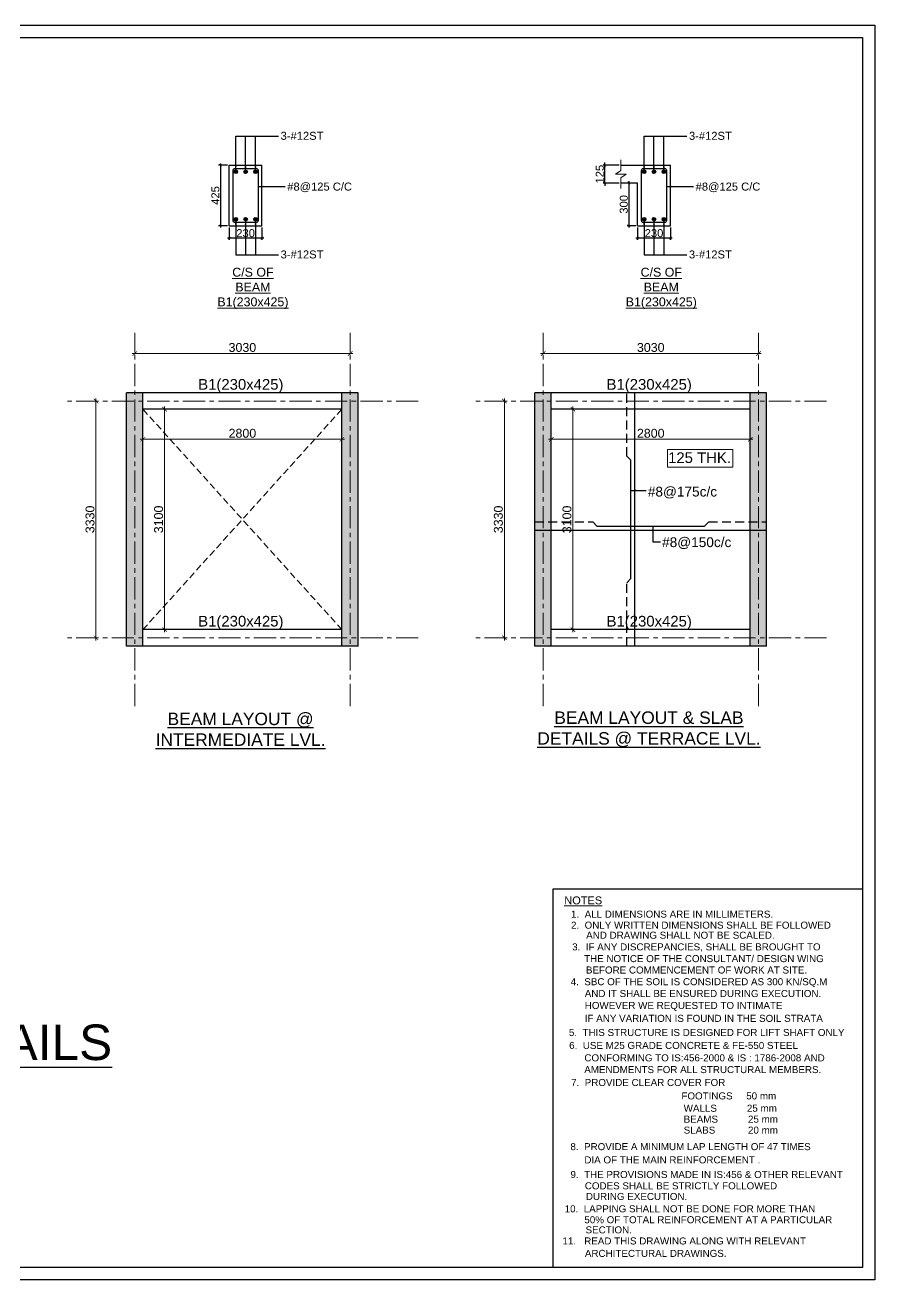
# Model space of a CAD drawing. Header units: millimetres. Extents: x 691602 to 741221, y -527859 to -492570.
# Drawn here: x 717307 to 741221, y -527859 to -492570 of the extents above; entities that cross this region are included whole.
import ezdxf

# ---------------------------------------------------------------- set-up
doc = ezdxf.new("R2010")
doc.units = ezdxf.units.MM
doc.header["$PDMODE"] = 3
doc.header["$PDSIZE"] = 100
for name, pattern in [('1', [0]), ('CENTER', [2, 1.25, -0.25, 0.25, -0.25]), ('HIDDEN', [0.375, 0.25, -0.125])]:
    doc.linetypes.add(name, pattern=pattern)
for name, color, linetype, lineweight in [('BEAMS', 2, '1', 30), ('CENTER LINE', 251, 'CENTER', 5), ('DIM FOOTING', 5, 'Continuous', 9), ('HAT', 8, 'Continuous', 9), ('HATCH', 251, 'Continuous', 9), ('RETAINING WALL', 1, 'Continuous', 30), ('TEXT', 7, 'Continuous', 20)]:
    doc.layers.add(name, color=color, linetype=linetype, lineweight=lineweight)
for name, color, linetype in [('Columns', 7, 'Continuous'), ('DIM', 5, 'Continuous'), ('STEEL', 3, 'Continuous'), ('TXT', 6, 'Continuous')]:
    doc.layers.add(name, color=color, linetype=linetype)
doc.styles.add('ARIAL', font='arial.ttf')
doc.styles.add('TIMES', font='arial.ttf')
doc.dimstyles.new('BEAMS', dxfattribs={"dimtxt": 225, "dimasz": 75, "dimexe": 50, "dimexo": 50, "dimgap": 25, "dimtad": 1, "dimdec": 0, "dimzin": 0, "dimdsep": 46, "dimtxsty": 'ARIAL', "dimblk1": 'ARCHTICK', "dimblk2": 'ARCHTICK', "dimsah": 1, "dimcen": 0.09, "dimdle": 50, "dimclrd": 256, "dimclre": 256, "dimclrt": 6, "dimadec": 0, "dimazin": 0, "dimtfac": 1, "dimtdec": 0, "dimtix": 1, "dimtofl": 0, "dimtmove": 2, "dimatfit": 0, "dimfxl": 1, "dimtolj": 1, "dimtzin": 0, "dimlwd": -1, "dimlwe": -1, "dimarcsym": 0})
doc.dimstyles.new('FOOTING FOR CF SEC', dxfattribs={"dimtxt": 250, "dimasz": 125, "dimexe": 75, "dimexo": 25, "dimgap": 40, "dimtad": 1, "dimdec": 0, "dimzin": 0, "dimdsep": 46, "dimtxsty": 'ARIAL', "dimblk1": 'ARCHTICK', "dimblk2": 'ARCHTICK', "dimsah": 1, "dimcen": 0.09, "dimdle": 75, "dimclrd": 5, "dimclre": 5, "dimclrt": 6, "dimadec": 0, "dimazin": 0, "dimtfac": 1, "dimtdec": 0, "dimtix": 1, "dimtofl": 0, "dimtmove": 2, "dimatfit": 0, "dimfxl": 1, "dimtolj": 1, "dimtzin": 0, "dimlwd": -1, "dimlwe": -1, "dimarcsym": 0})

# ---------------------------------------------------------------- blocks, each defined once
blk = doc.blocks.new('_ArchTick')
at = {"color": 0, "linetype": 'ByBlock', "const_width": 0.15}
blk.add_lwpolyline([(-0.5, -0.5), (0.5, 0.5)], dxfattribs=at)
blk = doc.blocks.new('*D21')
at = {"layer": 'Defpoints', "color": 0, "ltscale": 2, "transparency": 16777216}
for p in [(721232, -503372), (721232, -503372), (721232, -509572)]:
    blk.add_point(p, dxfattribs=at)
at = {"layer": 'DIM FOOTING', "color": 5, "ltscale": 2, "transparency": 16777216}
for p, q in [((721232, -509647), (721232, -503297)), ((721257, -503372), (721307, -503372)), ((721257, -509572), (721307, -509572))]:
    blk.add_line(p, q, dxfattribs=at)
at = {"layer": 'DIM FOOTING', "color": 5, "ltscale": 2, "transparency": 16777216, "xscale": 125, "yscale": 125, "zscale": 125}
for p, rotation in [((721232, -503372), 90), ((721232, -509572), 270)]:
    blk.add_blockref('_ArchTick', p, dxfattribs=dict(at, rotation=rotation))
at = {"layer": 'DIM FOOTING', "color": 6, "ltscale": 2, "transparency": 16777216, "insert": (721065, -506472), "char_height": 250, "attachment_point": 5, "rotation": 90, "style": 'ARIAL'}
blk.add_mtext('\\A1;3100', dxfattribs=at)
blk = doc.blocks.new('*D22')
at = {"layer": 'Defpoints', "color": 0, "ltscale": 2, "transparency": 16777216}
for p in [(720622, -504219), (726222, -504219), (726222, -504219)]:
    blk.add_point(p, dxfattribs=at)
at = {"layer": 'DIM FOOTING', "color": 5, "ltscale": 2, "transparency": 16777216}
for p, q in [((720547, -504219), (726297, -504219)), ((720622, -504194), (720622, -504144)), ((726222, -504194), (726222, -504144))]:
    blk.add_line(p, q, dxfattribs=at)
at = {"layer": 'DIM FOOTING', "color": 5, "ltscale": 2, "transparency": 16777216, "xscale": 125, "yscale": 125, "zscale": 125, "rotation": 180}
blk.add_blockref('_ArchTick', (720622, -504219), dxfattribs=at)
at = {"layer": 'DIM FOOTING', "color": 5, "ltscale": 2, "transparency": 16777216, "xscale": 125, "yscale": 125, "zscale": 125}
blk.add_blockref('_ArchTick', (726222, -504219), dxfattribs=at)
at = {"layer": 'DIM FOOTING', "color": 6, "ltscale": 2, "transparency": 16777216, "insert": (723422, -504051), "char_height": 250, "attachment_point": 5, "style": 'ARIAL'}
blk.add_mtext('\\A1;2800', dxfattribs=at)
blk = doc.blocks.new('*D24')
at = {"layer": 'Defpoints', "color": 0, "ltscale": 2, "transparency": 16777216}
for p in [(719302, -503142), (719302, -503142), (719302, -509802)]:
    blk.add_point(p, dxfattribs=at)
at = {"layer": 'DIM FOOTING', "color": 5, "ltscale": 2, "transparency": 16777216}
for p, q in [((719302, -509877), (719302, -503067)), ((719327, -503142), (719377, -503142)), ((719327, -509802), (719377, -509802))]:
    blk.add_line(p, q, dxfattribs=at)
at = {"layer": 'DIM FOOTING', "color": 5, "ltscale": 2, "transparency": 16777216, "xscale": 125, "yscale": 125, "zscale": 125}
for p, rotation in [((719302, -503142), 90), ((719302, -509802), 270)]:
    blk.add_blockref('_ArchTick', p, dxfattribs=dict(at, rotation=rotation))
at = {"layer": 'DIM FOOTING', "color": 6, "ltscale": 2, "transparency": 16777216, "insert": (719135, -506472), "char_height": 250, "attachment_point": 5, "rotation": 90, "style": 'ARIAL'}
blk.add_mtext('\\A1;3330', dxfattribs=at)
blk = doc.blocks.new('*D23')
at = {"layer": 'Defpoints', "color": 0, "ltscale": 2, "transparency": 16777216}
for p in [(720392, -501806), (726452, -501806), (726452, -501806)]:
    blk.add_point(p, dxfattribs=at)
at = {"layer": 'DIM FOOTING', "color": 5, "ltscale": 2, "transparency": 16777216}
for p, q in [((720392, -501781), (720392, -501731)), ((726452, -501781), (726452, -501731)), ((720317, -501806), (726527, -501806))]:
    blk.add_line(p, q, dxfattribs=at)
at = {"layer": 'DIM FOOTING', "color": 5, "ltscale": 2, "transparency": 16777216, "xscale": 125, "yscale": 125, "zscale": 125, "rotation": 180}
blk.add_blockref('_ArchTick', (720392, -501806), dxfattribs=at)
at = {"layer": 'DIM FOOTING', "color": 5, "ltscale": 2, "transparency": 16777216, "xscale": 125, "yscale": 125, "zscale": 125}
blk.add_blockref('_ArchTick', (726452, -501806), dxfattribs=at)
at = {"layer": 'DIM FOOTING', "color": 6, "ltscale": 2, "transparency": 16777216, "insert": (723422, -501638), "char_height": 250, "attachment_point": 5, "style": 'ARIAL'}
blk.add_mtext('\\A1;3030', dxfattribs=at)
blk = doc.blocks.new('*D25')
at = {"layer": 'Defpoints', "color": 0, "ltscale": 10, "transparency": 16777216}
for p in [(723053, -498212), (723973, -498212), (723053, -498562)]:
    blk.add_point(p, dxfattribs=at)
at = {"layer": 'DIM', "ltscale": 10, "transparency": 16777216}
for p, q in [((723053, -498262), (723053, -498612)), ((723973, -498262), (723973, -498612)), ((724023, -498562), (723003, -498562))]:
    blk.add_line(p, q, dxfattribs=at)
at = {"layer": 'DIM', "ltscale": 10, "transparency": 16777216, "xscale": 75, "yscale": 75, "zscale": 75, "rotation": 180}
blk.add_blockref('_ArchTick', (723053, -498562), dxfattribs=at)
at = {"layer": 'DIM', "ltscale": 10, "transparency": 16777216, "xscale": 75, "yscale": 75, "zscale": 75}
blk.add_blockref('_ArchTick', (723973, -498562), dxfattribs=at)
at = {"layer": 'DIM', "color": 6, "ltscale": 10, "transparency": 16777216, "insert": (723513, -498423), "char_height": 225, "attachment_point": 5, "style": 'ARIAL'}
blk.add_mtext('\\A1;230', dxfattribs=at)
blk = doc.blocks.new('*D26')
at = {"layer": 'Defpoints', "color": 0, "ltscale": 10, "transparency": 16777216}
for p in [(723053, -496512), (722803, -498212), (723053, -498212)]:
    blk.add_point(p, dxfattribs=at)
at = {"layer": 'DIM', "ltscale": 10, "transparency": 16777216}
for p, q in [((722803, -496462), (722803, -498262)), ((723003, -496512), (722753, -496512)), ((723003, -498212), (722753, -498212))]:
    blk.add_line(p, q, dxfattribs=at)
at = {"layer": 'DIM', "ltscale": 10, "transparency": 16777216, "xscale": 75, "yscale": 75, "zscale": 75}
for p, rotation in [((722803, -496512), 90), ((722803, -498212), 270)]:
    blk.add_blockref('_ArchTick', p, dxfattribs=dict(at, rotation=rotation))
at = {"layer": 'DIM', "color": 6, "ltscale": 10, "transparency": 16777216, "insert": (722663, -497362), "char_height": 225, "attachment_point": 5, "rotation": 90, "style": 'ARIAL'}
blk.add_mtext('\\A1;425', dxfattribs=at)
blk = doc.blocks.new('*D27')
at = {"layer": 'Defpoints', "color": 0, "ltscale": 2, "transparency": 16777216}
for p in [(732724, -503372), (732724, -503372), (732724, -509572)]:
    blk.add_point(p, dxfattribs=at)
at = {"layer": 'DIM FOOTING', "color": 5, "ltscale": 2, "transparency": 16777216}
for p, q in [((732724, -509647), (732724, -503297)), ((732749, -503372), (732799, -503372)), ((732749, -509572), (732799, -509572))]:
    blk.add_line(p, q, dxfattribs=at)
at = {"layer": 'DIM FOOTING', "color": 5, "ltscale": 2, "transparency": 16777216, "xscale": 125, "yscale": 125, "zscale": 125}
for p, rotation in [((732724, -503372), 90), ((732724, -509572), 270)]:
    blk.add_blockref('_ArchTick', p, dxfattribs=dict(at, rotation=rotation))
at = {"layer": 'DIM FOOTING', "color": 6, "ltscale": 2, "transparency": 16777216, "insert": (732556, -506472), "char_height": 250, "attachment_point": 5, "rotation": 90, "style": 'ARIAL'}
blk.add_mtext('\\A1;3100', dxfattribs=at)
blk = doc.blocks.new('*D28')
at = {"layer": 'Defpoints', "color": 0, "ltscale": 2, "transparency": 16777216}
for p in [(732113, -504219), (737713, -504219), (737713, -504219)]:
    blk.add_point(p, dxfattribs=at)
at = {"layer": 'DIM FOOTING', "color": 5, "ltscale": 2, "transparency": 16777216}
for p, q in [((732038, -504219), (737788, -504219)), ((732113, -504194), (732113, -504144)), ((737713, -504194), (737713, -504144))]:
    blk.add_line(p, q, dxfattribs=at)
at = {"layer": 'DIM FOOTING', "color": 5, "ltscale": 2, "transparency": 16777216, "xscale": 125, "yscale": 125, "zscale": 125, "rotation": 180}
blk.add_blockref('_ArchTick', (732113, -504219), dxfattribs=at)
at = {"layer": 'DIM FOOTING', "color": 5, "ltscale": 2, "transparency": 16777216, "xscale": 125, "yscale": 125, "zscale": 125}
blk.add_blockref('_ArchTick', (737713, -504219), dxfattribs=at)
at = {"layer": 'DIM FOOTING', "color": 6, "ltscale": 2, "transparency": 16777216, "insert": (734913, -504051), "char_height": 250, "attachment_point": 5, "style": 'ARIAL'}
blk.add_mtext('\\A1;2800', dxfattribs=at)
blk = doc.blocks.new('*D29')
at = {"layer": 'Defpoints', "color": 0, "ltscale": 2, "transparency": 16777216}
for p in [(730794, -503142), (730794, -503142), (730794, -509802)]:
    blk.add_point(p, dxfattribs=at)
at = {"layer": 'DIM FOOTING', "color": 5, "ltscale": 2, "transparency": 16777216}
for p, q in [((730794, -509877), (730794, -503067)), ((730819, -503142), (730869, -503142)), ((730819, -509802), (730869, -509802))]:
    blk.add_line(p, q, dxfattribs=at)
at = {"layer": 'DIM FOOTING', "color": 5, "ltscale": 2, "transparency": 16777216, "xscale": 125, "yscale": 125, "zscale": 125}
for p, rotation in [((730794, -503142), 90), ((730794, -509802), 270)]:
    blk.add_blockref('_ArchTick', p, dxfattribs=dict(at, rotation=rotation))
at = {"layer": 'DIM FOOTING', "color": 6, "ltscale": 2, "transparency": 16777216, "insert": (730626, -506472), "char_height": 250, "attachment_point": 5, "rotation": 90, "style": 'ARIAL'}
blk.add_mtext('\\A1;3330', dxfattribs=at)
blk = doc.blocks.new('*D30')
at = {"layer": 'Defpoints', "color": 0, "ltscale": 2, "transparency": 16777216}
for p in [(731883, -501806), (737943, -501806), (737943, -501806)]:
    blk.add_point(p, dxfattribs=at)
at = {"layer": 'DIM FOOTING', "color": 5, "ltscale": 2, "transparency": 16777216}
for p, q in [((731883, -501781), (731883, -501731)), ((737943, -501781), (737943, -501731)), ((731808, -501806), (738018, -501806))]:
    blk.add_line(p, q, dxfattribs=at)
at = {"layer": 'DIM FOOTING', "color": 5, "ltscale": 2, "transparency": 16777216, "xscale": 125, "yscale": 125, "zscale": 125, "rotation": 180}
blk.add_blockref('_ArchTick', (731883, -501806), dxfattribs=at)
at = {"layer": 'DIM FOOTING', "color": 5, "ltscale": 2, "transparency": 16777216, "xscale": 125, "yscale": 125, "zscale": 125}
blk.add_blockref('_ArchTick', (737943, -501806), dxfattribs=at)
at = {"layer": 'DIM FOOTING', "color": 6, "ltscale": 2, "transparency": 16777216, "insert": (734913, -501638), "char_height": 250, "attachment_point": 5, "style": 'ARIAL'}
blk.add_mtext('\\A1;3030', dxfattribs=at)
blk = doc.blocks.new('*D31')
at = {"layer": 'Defpoints', "color": 0, "ltscale": 10, "transparency": 16777216}
for p in [(734545, -498212), (735465, -498212), (734545, -498562)]:
    blk.add_point(p, dxfattribs=at)
at = {"layer": 'DIM', "ltscale": 10, "transparency": 16777216}
for p, q in [((734545, -498262), (734545, -498612)), ((735465, -498262), (735465, -498612)), ((735515, -498562), (734495, -498562))]:
    blk.add_line(p, q, dxfattribs=at)
at = {"layer": 'DIM', "ltscale": 10, "transparency": 16777216, "xscale": 75, "yscale": 75, "zscale": 75, "rotation": 180}
blk.add_blockref('_ArchTick', (734545, -498562), dxfattribs=at)
at = {"layer": 'DIM', "ltscale": 10, "transparency": 16777216, "xscale": 75, "yscale": 75, "zscale": 75}
blk.add_blockref('_ArchTick', (735465, -498562), dxfattribs=at)
at = {"layer": 'DIM', "color": 6, "ltscale": 10, "transparency": 16777216, "insert": (735005, -498423), "char_height": 225, "attachment_point": 5, "style": 'ARIAL'}
blk.add_mtext('\\A1;230', dxfattribs=at)
blk = doc.blocks.new('*D32')
at = {"layer": 'Defpoints', "color": 0, "ltscale": 10, "transparency": 16777216}
for p in [(734545, -497012), (734295, -498212), (734545, -498212)]:
    blk.add_point(p, dxfattribs=at)
at = {"layer": 'DIM', "ltscale": 10, "transparency": 16777216}
for p, q in [((734495, -497012), (734245, -497012)), ((734295, -496962), (734295, -498262)), ((734495, -498212), (734245, -498212))]:
    blk.add_line(p, q, dxfattribs=at)
at = {"layer": 'DIM', "ltscale": 10, "transparency": 16777216, "xscale": 75, "yscale": 75, "zscale": 75}
for p, rotation in [((734295, -497012), 90), ((734295, -498212), 270)]:
    blk.add_blockref('_ArchTick', p, dxfattribs=dict(at, rotation=rotation))
at = {"layer": 'DIM', "color": 6, "ltscale": 10, "transparency": 16777216, "insert": (734155, -497612), "char_height": 225, "attachment_point": 5, "rotation": 90, "style": 'ARIAL'}
blk.add_mtext('\\A1;300', dxfattribs=at)
blk = doc.blocks.new('*D33')
at = {"layer": 'Defpoints', "color": 0, "ltscale": 10, "transparency": 16777216}
for p in [(733620, -496512), (734070, -496512), (734070, -497012)]:
    blk.add_point(p, dxfattribs=at)
at = {"layer": 'DIM', "ltscale": 10, "transparency": 16777216}
for p, q in [((733620, -496512), (733620, -496437)), ((734020, -496512), (733570, -496512)), ((733620, -497012), (733620, -496512)), ((734020, -497012), (733570, -497012)), ((733620, -497012), (733620, -497087))]:
    blk.add_line(p, q, dxfattribs=at)
at = {"layer": 'DIM', "ltscale": 10, "transparency": 16777216, "xscale": 75, "yscale": 75, "zscale": 75}
for p, rotation in [((733620, -496512), 270), ((733620, -497012), 90)]:
    blk.add_blockref('_ArchTick', p, dxfattribs=dict(at, rotation=rotation))
at = {"layer": 'DIM', "color": 6, "ltscale": 10, "transparency": 16777216, "insert": (733480, -496762), "char_height": 225, "attachment_point": 5, "rotation": 90, "style": 'ARIAL'}
blk.add_mtext('\\A1;125', dxfattribs=at)

msp = doc.modelspace()

# ---------------------------------------------------------------- hatches: boundary and pattern name
at = {"layer": 'RETAINING WALL'}
h = msp.add_hatch(dxfattribs=at)
h.set_pattern_fill('AR-CONC', color=256, scale=2)
h.set_pattern_definition([(50, (24636.83, 0), (364.36934, -31.87817), [38.1, -419.1]), (355, (24636.83, 0), (-70.48684, 382.11369), [30.48, -335.28117]), (100.451445, (24667.2, -2.66), (293.8825, 350.2355), [32.38002, -356.18049]), (46.1842, (24636.83, 101.6), (542.15808, -84.08466), [57.15, -628.65]), (96.63556, (24682, 94.6), (474.80827, 494.85225), [48.57005, -534.2712]), (351.18415, (24636.83, 101.6), (474.80827, 494.85225), [45.71993, -502.91946]), (21, (24687.63, 76.2), (303.22878, -204.5304), [38.1, -419.1]), (326, (24687.63, 76.2), (123.60406, 368.37593), [30.48, -335.28]), (71.451445, (24712.9, 59.16), (426.83284, 163.84554), [32.38002, -356.17988]), (37.5, (24636.83, 0), (6.177207, 169.110078), [0, -331.216, 0, -340.36, 0, -336.55]), (7.5, (24636.83, 0), (133.639325, 200.36115), [0, -194.056, 0, -323.596, 0, -128.27]), (327.5, (24523.54, 0), (271.18119, -11.457488), [0, -127, 0, -396.24, 0, -525.78]), (317.5, (24472.74, 0), (296.25836, 50.85298), [0, -165.1, 0, -263.144, 0, -373.38])])
h.paths.add_polyline_path([(726221.8, -503372.1), (726221.8, -509572.1), (720621.8, -509572.1), (720621.8, -503372.1)], flags=16)
h.paths.add_polyline_path([(726221.8, -509572.1), (726221.8, -510032.1), (726681.8, -510032.1), (726681.8, -502912.1), (726221.8, -502912.1), (726221.8, -503372.1), (720621.8, -503372.1), (720621.8, -502912.1), (720161.8, -502912.1), (720161.8, -510032.1), (720621.8, -510032.1), (720621.8, -509572.1)])
h = msp.add_hatch(dxfattribs=at)
h.set_pattern_fill('AR-CONC', color=256, scale=2)
h.set_pattern_definition([(50, (36128.38, 0), (364.36934, -31.87817), [38.1, -419.1]), (355, (36128.38, 0), (-70.48684, 382.11369), [30.48, -335.28117]), (100.451445, (36158.74, -2.66), (293.8825, 350.2355), [32.38002, -356.18049]), (46.1842, (36128.4, 101.6), (542.15808, -84.08466), [57.15, -628.65]), (96.63556, (36173.56, 94.6), (474.80827, 494.85225), [48.57005, -534.2712]), (351.18415, (36128.4, 101.6), (474.80827, 494.85225), [45.71993, -502.91946]), (21, (36179.18, 76.2), (303.22878, -204.5304), [38.1, -419.1]), (326, (36179.18, 76.2), (123.60406, 368.37593), [30.48, -335.28]), (71.451445, (36204.45, 59.16), (426.83284, 163.84554), [32.38002, -356.17988]), (37.5, (36128.38, 0), (6.177207, 169.110078), [0, -331.216, 0, -340.36, 0, -336.55]), (7.5, (36128.38, 0), (133.639325, 200.36115), [0, -194.056, 0, -323.596, 0, -128.27]), (327.5, (36015.1, 0), (271.18119, -11.457488), [0, -127, 0, -396.24, 0, -525.78]), (317.5, (35964.3, 0), (296.25836, 50.85298), [0, -165.1, 0, -263.144, 0, -373.38])])
h.paths.add_polyline_path([(737713.3, -503372.1), (737713.3, -509572.1), (732113.3, -509572.1), (732113.3, -503372.1)], flags=16)
h.paths.add_polyline_path([(737713.3, -509572.1), (737713.3, -510032.1), (738173.3, -510032.1), (738173.3, -502912.1), (737713.3, -502912.1), (737713.3, -503372.1), (732113.3, -503372.1), (732113.3, -502912.1), (731653.3, -502912.1), (731653.3, -510032.1), (732113.3, -510032.1), (732113.3, -509572.1)])
at = {"layer": 'STEEL', "ltscale": 10}
h = msp.add_hatch(color=256, dxfattribs=at)
h.dxf.hatch_style = 1
edge = h.paths.add_edge_path()
edge.add_arc((723235, -496694.5), 50, 0, 360)
h = msp.add_hatch(color=256, dxfattribs=at)
h.dxf.hatch_style = 1
edge = h.paths.add_edge_path()
edge.add_arc((723513, -496694.5), 50, 0, 360)
h = msp.add_hatch(color=256, dxfattribs=at)
h.dxf.hatch_style = 1
edge = h.paths.add_edge_path()
edge.add_arc((723791, -496694.5), 50, 0, 360)
h = msp.add_hatch(color=256, dxfattribs=at)
h.dxf.hatch_style = 1
edge = h.paths.add_edge_path()
edge.add_arc((734726.6, -496694.5), 50, 0, 360)
h = msp.add_hatch(color=256, dxfattribs=at)
h.dxf.hatch_style = 1
edge = h.paths.add_edge_path()
edge.add_arc((735004.6, -496694.5), 50, 0, 360)
h = msp.add_hatch(color=256, dxfattribs=at)
h.dxf.hatch_style = 1
edge = h.paths.add_edge_path()
edge.add_arc((735282.6, -496694.5), 50, 0, 360)
h = msp.add_hatch(color=256, dxfattribs=at)
h.dxf.hatch_style = 1
edge = h.paths.add_edge_path()
edge.add_arc((723235, -498030.5), 50, 0, 360)
h = msp.add_hatch(color=256, dxfattribs=at)
h.dxf.hatch_style = 1
edge = h.paths.add_edge_path()
edge.add_arc((723513, -498030.5), 50, 0, 360, ccw=False)
h = msp.add_hatch(color=256, dxfattribs=at)
h.dxf.hatch_style = 1
edge = h.paths.add_edge_path()
edge.add_arc((723791, -498030.5), 50, 0, 360, ccw=False)
h = msp.add_hatch(color=256, dxfattribs=at)
h.dxf.hatch_style = 1
edge = h.paths.add_edge_path()
edge.add_arc((734726.6, -498030.5), 50, 0, 360)
h = msp.add_hatch(color=256, dxfattribs=at)
h.dxf.hatch_style = 1
edge = h.paths.add_edge_path()
edge.add_arc((735004.6, -498030.5), 50, 0, 360, ccw=False)
h = msp.add_hatch(color=256, dxfattribs=at)
h.dxf.hatch_style = 1
edge = h.paths.add_edge_path()
edge.add_arc((735282.6, -498030.5), 50, 0, 360, ccw=False)

# ---------------------------------------------------------------- linework, layer by layer
at = {"layer": 'BEAMS', "ltscale": 10}
for p, q in [((723053, -496512.5), (723973, -496512.5)), ((723053, -498212.5), (723053, -496512.5)), ((723973, -498212.5), (723973, -496512.5)), ((734069.6, -496512.5), (734544.6, -496512.5)), ((734544.6, -496512.5), (735464.6, -496512.5)), ((735464.6, -498212.5), (735464.6, -496512.5)), ((734544.6, -497012.5), (734069.6, -497012.5)), ((734544.6, -498212.5), (734544.6, -497012.5)), ((723053, -498212.5), (723973, -498212.5)), ((734544.6, -498212.5), (735464.6, -498212.5))]:
    msp.add_line(p, q, dxfattribs=at)
at = {"layer": 'BEAMS'}
for p, q in [((726221.8, -502912.1), (720621.8, -502912.1)), ((737713.3, -502912.1), (732113.3, -502912.1)), ((726221.8, -503372.1), (720621.8, -503372.1)), ((737713.3, -503372.1), (732113.3, -503372.1)), ((726221.8, -509572.1), (720621.8, -509572.1)), ((737713.3, -509572.1), (732113.3, -509572.1)), ((726221.8, -510032.1), (720621.8, -510032.1)), ((737713.3, -510032.1), (732113.3, -510032.1))]:
    msp.add_line(p, q, dxfattribs=at)
at = {"layer": 'CENTER LINE', "ltscale": 500}
for p, q in [((720391.8, -511722.1), (720391.8, -501222.1)), ((726451.8, -511722.1), (726451.8, -501222.1)), ((731883.3, -511722.1), (731883.3, -501222.1)), ((737943.3, -511722.1), (737943.3, -501222.1)), ((728371.8, -503142.1), (718471.8, -503142.1)), ((739863.3, -503142.1), (729963.3, -503142.1)), ((728371.8, -509802.1), (718471.8, -509802.1)), ((739863.3, -509802.1), (729963.3, -509802.1))]:
    msp.add_line(p, q, dxfattribs=at)
at = {"layer": 'Columns'}
for points in [[(741221.4, -492570.4), (741221.4, -527859.1), (691602.3, -527859.1), (691602.3, -492570.4)], [(740875.5, -492916.3), (740875.5, -527513.1), (691948.2, -527513.1), (691948.2, -492916.3)], [(740875.5, -527513.1), (732168.3, -527513.1), (732168.3, -516862), (740875.5, -516862)]]:
    msp.add_lwpolyline(points, close=True, dxfattribs=at)
at = {"layer": 'HAT', "linetype": 'HIDDEN', "ltscale": 750}
for p, q in [((720621.8, -509572.1), (726221.8, -503372.1)), ((726221.8, -509572.1), (720621.8, -503372.1))]:
    msp.add_line(p, q, dxfattribs=at)
at = {"layer": 'HATCH', "ltscale": 10}
msp.add_lwpolyline([(734069.6, -496362.5), (734069.6, -496662.3), (733919.3, -496762.5), (734219.1, -496762.5), (734069.6, -496862.2), (734069.6, -497162.5)], dxfattribs=at)
at = {"layer": 'RETAINING WALL'}
for p, q in [((720621.8, -502912.1), (720161.8, -502912.1)), ((720161.8, -510032.1), (720161.8, -502912.1)), ((720621.8, -510032.1), (720621.8, -502912.1)), ((726681.8, -502912.1), (726221.8, -502912.1)), ((726221.8, -510032.1), (726221.8, -502912.1)), ((726681.8, -510032.1), (726681.8, -502912.1)), ((732113.3, -502912.1), (731653.3, -502912.1)), ((731653.3, -510032.1), (731653.3, -502912.1)), ((732113.3, -510032.1), (732113.3, -502912.1)), ((738173.3, -502912.1), (737713.3, -502912.1)), ((737713.3, -510032.1), (737713.3, -502912.1)), ((738173.3, -510032.1), (738173.3, -502912.1)), ((720621.8, -510032.1), (720161.8, -510032.1)), ((726681.8, -510032.1), (726221.8, -510032.1)), ((732113.3, -510032.1), (731653.3, -510032.1)), ((738173.3, -510032.1), (737713.3, -510032.1))]:
    msp.add_line(p, q, dxfattribs=at)
at = {"layer": 'STEEL', "linetype": 'HIDDEN', "ltscale": 1000}
for p, q in [((734238, -504692.1), (734238, -502912.1)), ((731653.3, -506542.4), (733283.3, -506542.4)), ((733283.3, -506542.4), (733398.3, -506657.4)), ((736543.3, -506542.4), (738173.3, -506542.4)), ((734238, -508252.1), (734353, -508137.1)), ((734238, -510032.1), (734238, -508252.1))]:
    msp.add_line(p, q, dxfattribs=at)
at = {"layer": 'STEEL', "ltscale": 10}
for p, q in [((734468, -510032.1), (734468, -502912.1)), ((734238, -504692.1), (734353, -504807.1)), ((734353, -508137.1), (734353, -504807.1)), ((733398.3, -506657.4), (736428.3, -506657.4)), ((736543.3, -506542.4), (736428.3, -506657.4)), ((731653.3, -506772.4), (738173.3, -506772.4))]:
    msp.add_line(p, q, dxfattribs=at)
for points in [[(723203, -496612.5, 0.4142136), (723153, -496662.5), (723153, -498062.5, 0.4142136), (723203, -498112.5), (723823, -498112.5, 0.4142136), (723873, -498062.5), (723873, -496662.5, 0.4142136), (723823, -496612.5)], [(734694.6, -496612.5, 0.4142136), (734644.6, -496662.5), (734644.6, -498062.5, 0.4142136), (734694.6, -498112.5), (735314.6, -498112.5, 0.4142136), (735364.6, -498062.5), (735364.6, -496662.5, 0.4142136), (735314.6, -496612.5)]]:
    msp.add_lwpolyline(points, format="xyb", close=True, dxfattribs=at)
for centre in [(723235, -496694.5), (723513, -496694.5), (723791, -496694.5), (734726.6, -496694.5), (735004.6, -496694.5), (735282.6, -496694.5), (723235, -498030.5), (723513, -498030.5), (723791, -498030.5), (734726.6, -498030.5), (735004.6, -498030.5), (735282.6, -498030.5)]:
    msp.add_circle(centre, 50, dxfattribs=at)
at = {"layer": 'TEXT', "ltscale": 10}
msp.add_lwpolyline([(735380.2, -504502), (737222.2, -504502), (737222.2, -505002.2), (735380.2, -505002.2)], close=True, dxfattribs=at)

# ---------------------------------------------------------------- texts
at = {"layer": 'TEXT', "style": 'ARIAL'}
for s, height, p in [('%%UNOTES', 221.7, (732479.8, -517296.6)), ('1.  ALL DIMENSIONS ARE IN MILLIMETERS.', 197.531, (732669.5, -517671.6)), ('2.  ONLY WRITTEN DIMENSIONS SHALL BE FOLLOWED', 197.531, (732669.5, -517981.4)), ('    AND DRAWING SHALL NOT BE SCALED.', 197.531, (732789.4, -518264.1)), ('3.  IF ANY DISCREPANCIES, SHALL BE BROUGHT TO ', 197.531, (732701.5, -518592)), ('    THE NOTICE OF THE CONSULTANT/ DESIGN WING ', 197.531, (732730.3, -518922.3)), ('    BEFORE COMMENCEMENT OF WORK AT SITE.', 197.531, (732782, -519242.5)), ('4.  SBC OF THE SOIL IS CONSIDERED AS 300 KN/SQ.M ', 197.531, (732659.9, -519572)), ('AND IT SHALL BE ENSURED DURING EXECUTION. ', 197.531, (733056.4, -519903.6)), ('HOWEVER WE REQUESTED TO INTIMATE', 197.531, (733056.4, -520239.4)), ('IF ANY VARIATION IS FOUND IN THE SOIL STRATA', 197.531, (733056.4, -520601.8)), ('5.  THIS STRUCTURE IS DESIGNED FOR LIFT SHAFT ONLY ', 197.531, (732609.4, -520999.2)), ('  6.  USE M25 GRADE CONCRETE & FE-550 STEEL ', 197.531, (732464.3, -521363.6)), ('CONFORMING TO IS:456-2000 & IS : 1786-2008 AND', 197.531, (733046.1, -521713)), ('AMENDMENTS FOR ALL STRUCTURAL MEMBERS.', 197.531, (733042.9, -522043.2)), ('7.  PROVIDE CLEAR COVER FOR ', 197.531, (732672.2, -522406.1)), ('FOOTINGS     50 mm', 197.531, (735775.9, -522783.5)), ('WALLS           25 mm', 197.531, (735839.9, -523130.3)), ('BEAMS           25 mm', 197.531, (735839.9, -523437.8)), ('SLABS            20 mm', 197.531, (735839.9, -523745.4)), ('8.  PROVIDE A MINIMUM LAP LENGTH OF 47 TIMES ', 197.531, (732653, -524210.2)), ('   DIA OF THE MAIN REINFORCEMENT .', 197.531, (732816, -524582.8)), ('9.  THE PROVISIONS MADE IN IS:456 & OTHER RELEVANT', 197.531, (732654.2, -524994.1)), ('CODES SHALL BE STRICTLY FOLLOWED ', 197.531, (733057.3, -525311.7)), ('DURING EXECUTION.', 197.531, (733088.1, -525610.5)), ('10.  LAPPING SHALL NOT BE DONE FOR MORE THAN ', 197.531, (732490.7, -525957.7)), ('50% OF TOTAL REINFORCEMENT AT A PARTICULAR ', 197.531, (733044.3, -526265.6)), ('SECTION.', 197.53, (733079.1, -526551)), ('11.   READ THIS DRAWING ALONG WITH RELEVANT ', 197.531, (732427.8, -526862.6)), ('ARCHITECTURAL DRAWINGS. ', 197.531, (733060.1, -527211.6))]:
    msp.add_text(s, height=height, dxfattribs=at).set_placement(p)
at = {"layer": 'TEXT', "ltscale": 10, "attachment_point": 1, "style": 'ARIAL'}
for s, width, heights, insert, char_height in [('\\pxsm0.75;3-#12ST', 1201.534, [-284.8], (724497.2, -495571.7), 225), ('\\pxsm0.75;3-#12ST', 1201.534, [-284.8], (735988.7, -495571.7), 225), ('\\A1;\\pxsm0.75;{\\C6;#8@125 C/C}', 1811.612, [-285.1], (724685.2, -496999.2), 225), ('\\A1;\\pxsm0.75;{\\C6;#8@125 C/C}', 1811.612, [-285.1], (736176.7, -496999.2), 225), ('\\pxsm0.75;3-#12ST', 1411.186, [-284.8], (724497.2, -498907.7), 225), ('\\pxsm0.75;3-#12ST', 1411.186, [-284.8], (735988.7, -498907.7), 225), ('\\pxsm1,qc;{\\LC/S OF BEAM B1(230x425)}', 2227.091, [-759.8], (722604.6, -499394.8), 250), ('\\pxsm1,qc;{\\LC/S OF BEAM B1(230x425)}', 2227.091, [-759.8], (734096.2, -499394.8), 250)]:
    msp.add_mtext_dynamic_manual_height_columns(s, width=width, gutter_width=10, heights=heights, dxfattribs=dict(at, insert=insert, char_height=char_height))
at = {"layer": 'TEXT', "ltscale": 10, "char_height": 300, "attachment_point": 1, "style": 'ARIAL'}
for s, insert, width in [('\\pxqc;B1(230x425)', (723158.5, -502524), 438.675), ('\\pxqc;B1(230x425)', (734650, -502524), 438.675), ('\\pxqc;125 THK.', (735418, -504585.7), 1736.902), ('\\pxqc;B1(230x425)', (723158.5, -509184), 438.675), ('\\pxqc;B1(230x425)', (734650, -509184), 438.675)]:
    msp.add_mtext(s, dxfattribs=dict(at, insert=insert, width=width))
at = {"layer": 'TXT', "ltscale": 10, "char_height": 275, "width": 0.935, "attachment_point": 7, "style": 'ARIAL'}
for s, insert in [('#8@175c/c', (734831.2, -505883.3)), ('#8@150c/c', (735232.4, -507305.5))]:
    msp.add_mtext(s, dxfattribs=dict(at, insert=insert))
at = {"layer": 'TXT'}
for s, insert, char_height, width, attachment_point, style in [('\\pxqc;{\\LBEAM LAYOUT @ INTERMEDIATE LVL.}', (720215.9, -512373.8), 350, 6309.707, 4, 'ARIAL'), ('\\pxqc;{\\LBEAM LAYOUT & SLAB DETAILS @ TERRACE LVL.}', (731707.5, -512373.8), 350, 6309.707, 4, 'ARIAL'), ('\\pxqc;{\\LLIFT SHAFT DETAILS}', (704072.1, -520676.7, 0), 1000, 17324.461, 1, 'TIMES')]:
    msp.add_mtext(s, dxfattribs=dict(at, insert=insert, char_height=char_height, width=width, attachment_point=attachment_point, style=style))

# ---------------------------------------------------------------- dimensions: what is measured, and where the dimension line sits
at = {"layer": 'DIM', "ltscale": 10}
for base, p1, p2, angle, override, picture, middle in [((722803, -498212.5), (723053, -496512.5), (723053, -498212.5), 270, {"dimlfac": 0.25}, '*D26', (722663.2, -497362.5)), ((733619.6, -496512.5), (734069.6, -497012.5), (734069.6, -496512.5), 90, {"dimlfac": 0.25, "dimtofl": 1}, '*D33', (733479.7, -496762.5)), ((734294.6, -498212.5), (734544.6, -497012.5), (734544.6, -498212.5), 270, {"dimlfac": 0.25}, '*D32', (734154.6, -497612.5))]:
    dim = msp.add_linear_dim(base=base, p1=p1, p2=p2, angle=angle, dimstyle='BEAMS', override=override, dxfattribs=at)
    dim.commit()
    dim.dimension.update_dxf_attribs({"geometry": picture, "text_midpoint": middle})
for base, p1, p2, picture, middle in [((723053, -498562.5), (723973, -498212.5), (723053, -498212.5), '*D25', (723513, -498422.5)), ((734544.6, -498562.5), (735464.6, -498212.5), (734544.6, -498212.5), '*D31', (735004.6, -498422.5))]:
    dim = msp.add_linear_dim(base=base, p1=p1, p2=p2, dimstyle='BEAMS', override={"dimlfac": 0.25}, dxfattribs=at)
    dim.commit()
    dim.dimension.update_dxf_attribs({"geometry": picture, "text_midpoint": middle})
at = {"layer": 'DIM FOOTING', "ltscale": 2}
for base, p1, p2, picture, middle in [((726451.8, -501806.1), (720391.8, -501806.1), (726451.8, -501806.1), '*D23', (723421.8, -501638.4)), ((737943.3, -501806.1), (731883.3, -501806.1), (737943.3, -501806.1), '*D30', (734913.3, -501638.4)), ((726221.8, -504218.7), (720621.8, -504218.7), (726221.8, -504218.7), '*D22', (723421.8, -504051.1)), ((737713.3, -504218.7), (732113.3, -504218.7), (737713.3, -504218.7), '*D28', (734913.3, -504051.1))]:
    dim = msp.add_linear_dim(base=base, p1=p1, p2=p2, dimstyle='FOOTING FOR CF SEC', override={"dimlfac": 0.5}, dxfattribs=at)
    dim.commit()
    dim.dimension.update_dxf_attribs({"geometry": picture, "text_midpoint": middle})
for base, p1, p2, picture, middle in [((719302.4, -503142.1), (719302.4, -509802.1), (719302.4, -503142.1), '*D24', (719134.6, -506472.1)), ((730793.9, -503142.1), (730793.9, -509802.1), (730793.9, -503142.1), '*D29', (730626.2, -506472.1)), ((721232.3, -503372.1), (721232.3, -509572.1), (721232.3, -503372.1), '*D21', (721064.6, -506472.1)), ((732723.8, -503372.1), (732723.8, -509572.1), (732723.8, -503372.1), '*D27', (732556.1, -506472.1))]:
    dim = msp.add_linear_dim(base=base, p1=p1, p2=p2, angle=90, dimstyle='FOOTING FOR CF SEC', override={"dimlfac": 0.5}, dxfattribs=at)
    dim.commit()
    dim.dimension.update_dxf_attribs({"geometry": picture, "text_midpoint": middle})

# ---------------------------------------------------------------- leaders
at = {"layer": 'DIM', "ltscale": 10}
for points in [[(723235, -496694.5), (723235, -495694.5), (724435, -495694.5)], [(723513, -496694.5), (723513, -495694.5)], [(723791, -496694.5), (723791, -495694.5)], [(734726.6, -496694.5), (734726.6, -495694.5), (735926.6, -495694.5)], [(735004.6, -496694.5), (735004.6, -495694.5)], [(735282.6, -496694.5), (735282.6, -495694.5)], [(723873, -497112.8), (724623, -497112.8)], [(735364.6, -497112.8), (736114.6, -497112.8)], [(723235, -498030.5), (723235, -499030.5), (724435, -499030.5)], [(723513, -498030.5), (723513, -499030.5)], [(723791, -498030.5), (723791, -499030.5)], [(734726.6, -498030.5), (734726.6, -499030.5), (735926.6, -499030.5)], [(735004.6, -498030.5), (735004.6, -499030.5)], [(735282.6, -498030.5), (735282.6, -499030.5)], [(734355.2, -505657.5), (734788, -505657.5)], [(734976, -506657.4), (734976, -507099.2), (735189.2, -507099.2)]]:
    msp.add_leader(points, dimstyle='BEAMS', override={"dimasz": 150, "dimtad": 0}, dxfattribs=at)

doc.saveas('drawing.dxf')
